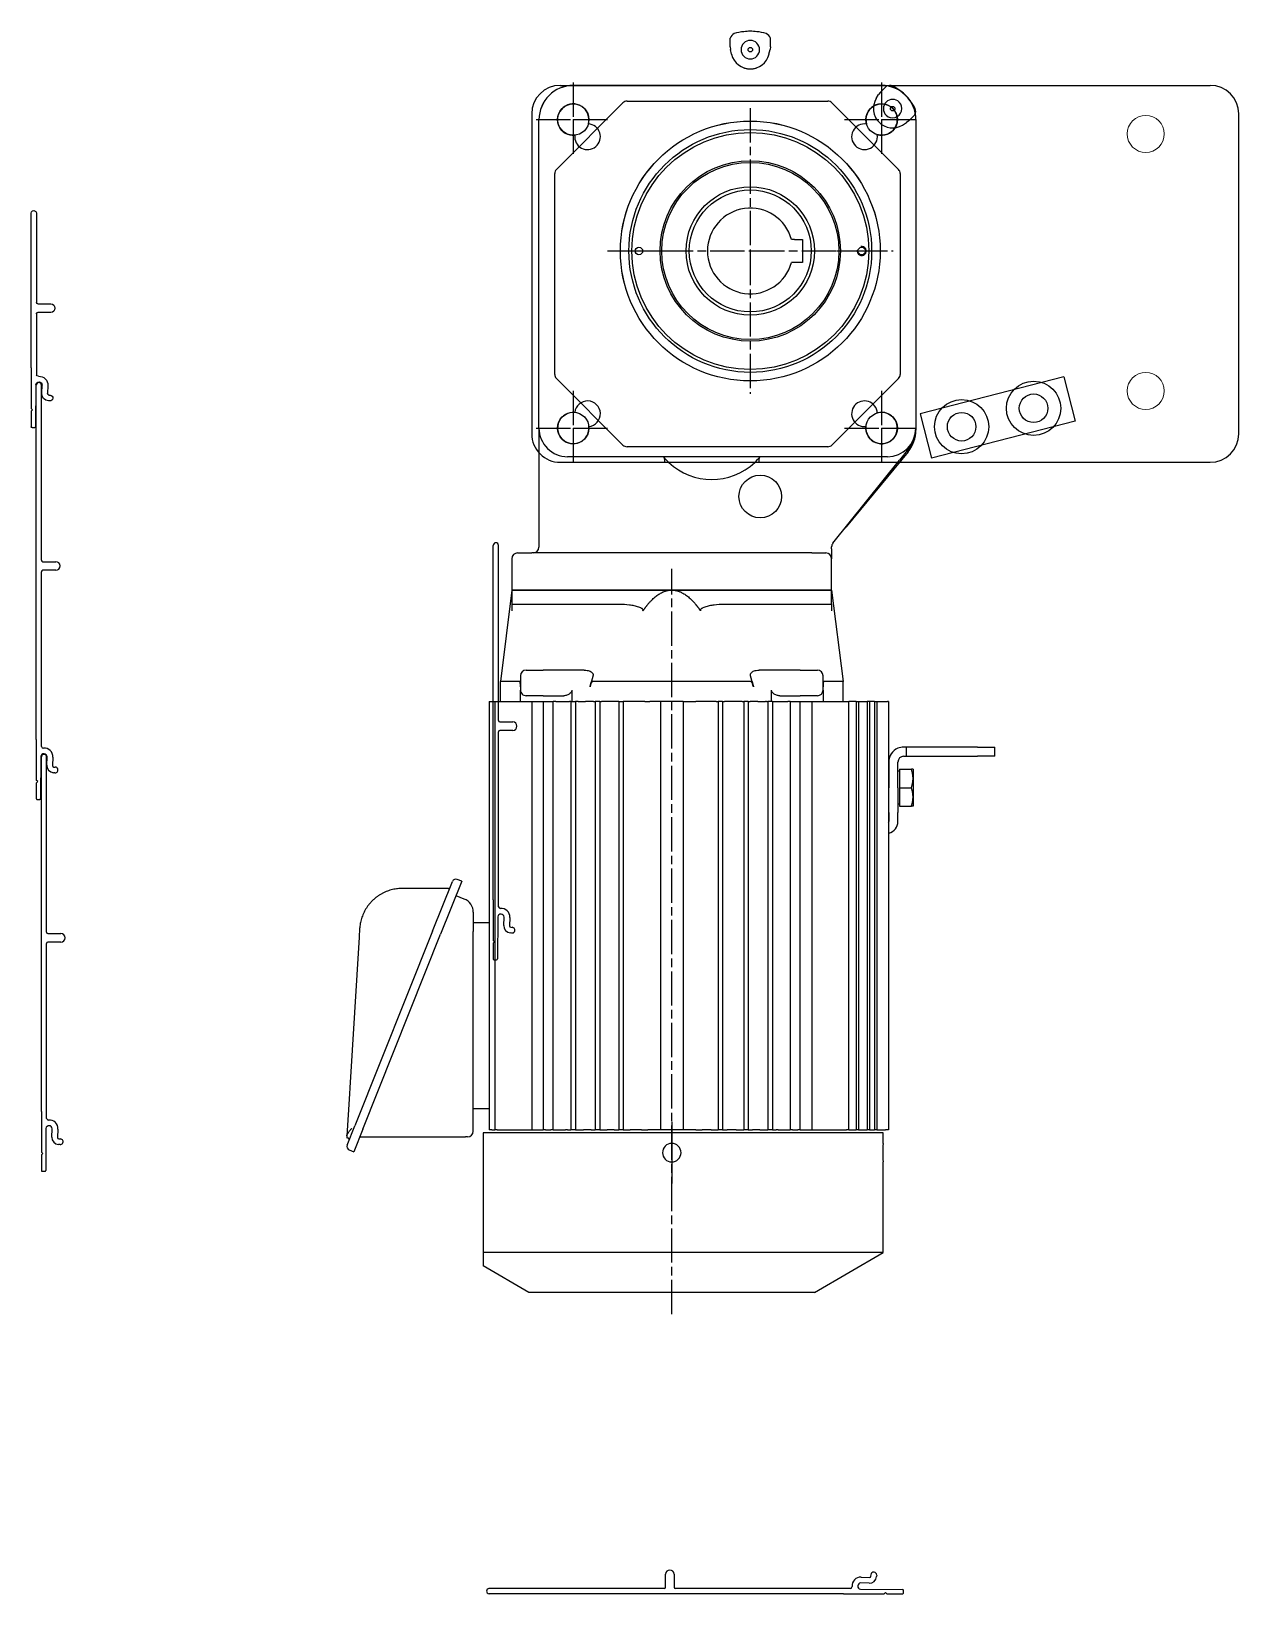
# Model space of a CAD drawing. Header units: millimetres. Extents: x 150937 to 394412, y 327166 to 584759.
# Drawn here: x 220325 to 220748, y 456789 to 457336 of the extents above; entities that cross this region are included whole.
import ezdxf

# ---------------------------------------------------------------- set-up
doc = ezdxf.new("R2010")
doc.units = ezdxf.units.MM
doc.linetypes.add('AM_ISO08W050', pattern=[18, 12, -1.5, 3, -1.5])
doc.linetypes.add('CENTER', pattern=[50.8, 31.75, -6.35, 6.35, -6.35])
for name, color, linetype in [('AM_4', 3, 'Continuous'), ('AM_7', 4, 'AM_ISO08W050'), ('AM_VIS', 7, 'Continuous'), ('C', 1, 'CENTER')]:
    doc.layers.add(name, color=color, linetype=linetype)
doc.layers.add('LINE', color=7, linetype='Continuous', lineweight=20, plot=False)

# ---------------------------------------------------------------- blocks, each defined once
blk = doc.blocks.new('sff')
at = {"layer": 'C', "color": 1, "linetype": 'ByBlock', "ltscale": 1.6}
for p, q in [((-35247.79, 14115.98), (-35247.79, 14118.95)), ((-35233.68, 14115.98), (-35233.68, 14118.95)), ((-35247.79, 14115.98), (-35247.69, 14114.95)), ((-35247.29, 14113.33), (-35247.69, 14114.95)), ((-35234.18, 14113.33), (-35233.78, 14114.95)), ((-35233.68, 14115.98), (-35233.78, 14114.95))]:
    blk.add_line(p, q, dxfattribs=at)
blk.add_circle((-35240.73, 14114.95), 0.797, dxfattribs=at)
blk.add_circle((-35240.73, 14114.95), 0.797, dxfattribs=at)
for centre, radius, start, end in [((-35245, 14117.9), 2.98, 116.756, 159.2929), ((-35242.05, 14108.1), 13.17, 94.1932, 109.025), ((-35240.73, 14114.95), 3.25, 90, 270), ((-35240.68, 14103.44), 17.95, 90.1742, 97.4212), ((-35240.79, 14103.44), 17.95, 82.5788, 89.8258), ((-35240.73, 14114.95), 3.25, 270, 90), ((-35239.42, 14108.1), 13.17, 70.975, 85.8068), ((-35236.46, 14117.9), 2.98, 20.7071, 63.244), ((-35240.73, 14114.95), 6.75, 193.8838, 270), ((-35240.73, 14114.95), 6.75, 270, 346.1162), ((-35240.73, 14115.15), 6.94, 252.4886, 253.7735), ((-35240.73, 14115.15), 6.94, 253.7735, 270), ((-35240.73, 14115.15), 6.94, 270, 286.2265), ((-35240.73, 14115.15), 6.94, 286.2265, 287.5114)]:
    blk.add_arc(centre, radius, start, end, dxfattribs=at)
blk = doc.blocks.new('wefw')
at = {"color": 1}
for p, q in [((-33333.74, 13964.4), (-33333.74, 13980.4)), ((-33333.74, 13980.4), (-33281.74, 13980.4)), ((-33281.74, 13964.4), (-33281.74, 13980.4)), ((-33333.74, 13964.4), (-33281.74, 13964.4))]:
    blk.add_line(p, q, dxfattribs=at)
at = {"color": 5}
for centre in [(-33320.74, 13972.4), (-33294.74, 13972.4)]:
    blk.add_circle(centre, 9.5, dxfattribs=at)
at = {"color": 2}
for centre in [(-33320.74, 13972.4), (-33294.74, 13972.4)]:
    blk.add_circle(centre, 5, dxfattribs=at)
blk = doc.blocks.new('sddcccc')
at = {"ltscale": 0.5}
for p, q in [((-32118.67, 13914.96), (-32118.67, 13914.07)), ((-32103.62, 13913.68), (-32118.38, 13913.77)), ((-32112.91, 13915.27), (-32118.37, 13915.27)), ((-32112.91, 13915.27), (-32112.4, 13914.78)), ((-32112.4, 13914.78), (-32111.95, 13915.27)), ((-32097.67, 13915.27), (-32111.95, 13915.27)), ((-32097.67, 13915.27), (-31973.58, 13915.27)), ((-32109.32, 13908.74), (-32109.29, 13909.24)), ((-32107.3, 13909.12), (-32107.33, 13908.62)), ((-32103.87, 13909.48), (-32106.77, 13909.59)), ((-32106.65, 13911.59), (-32103.75, 13911.48)), ((-32100.15, 13913.46), (-32038.91, 13913.46)), ((-32038.41, 13908.46), (-32038.41, 13912.96)), ((-32035.41, 13912.96), (-32035.41, 13908.46)), ((-32034.91, 13913.46), (-31973.49, 13913.46))]:
    blk.add_line(p, q, dxfattribs=at)
for centre, radius, start, end in [((-32118.37, 13914.97), 0.3, 90, 181.1562), ((-32118.37, 13914.07), 0.3, 180, 269.6714), ((-32103.79, 13912.59), 1.11, 272.013, 81.2865), ((-31973.58, 13914.36), 0.907, 270, 89.9975), ((-32108.32, 13908.68), 1, 176.6098, 356.6098), ((-32106.8, 13909.09), 2.5, 86.6098, 176.6098), ((-32106.8, 13909.09), 0.5, 86.6098, 176.6098), ((-32103.69, 13912.48), 3, 266.6098, 4.823), ((-32099.81, 13912.63), 0.901, 112.3286, 173.6078), ((-32038.91, 13912.96), 0.5, 0, 90), ((-32036.91, 13908.46), 1.5, 180, 0), ((-32034.91, 13912.96), 0.5, 90, 180)]:
    blk.add_arc(centre, radius, start, end, dxfattribs=at)
blk = doc.blocks.new('fqwf')
for p, q in [((-32369.46, 14024.51), (-32369.43, 14024.01)), ((-32367.43, 14024.12), (-32367.46, 14024.62)), ((-32364.01, 14023.77), (-32366.9, 14023.65)), ((-32338.46, 14024.79), (-32338.46, 14020.29)), ((-32335.46, 14020.29), (-32335.46, 14024.79)), ((-32378.81, 14018.28), (-32378.81, 14019.18)), ((-32363.76, 14019.57), (-32378.51, 14019.48)), ((-32373.04, 14017.98), (-32378.51, 14017.98)), ((-32373.04, 14017.98), (-32372.54, 14018.46)), ((-32372.54, 14018.46), (-32372.08, 14017.98)), ((-32357.81, 14017.98), (-32372.08, 14017.98)), ((-32366.78, 14021.66), (-32363.89, 14021.77)), ((-32338.96, 14019.79), (-32360.29, 14019.79)), ((-32357.81, 14017.98), (-32303.73, 14017.98)), ((-32303.81, 14019.79), (-32334.96, 14019.79))]:
    blk.add_line(p, q)
for centre, radius, start, end in [((-32368.46, 14024.56), 1, 3.3902, 183.3902), ((-32366.93, 14024.15), 2.5, 183.3902, 273.3902), ((-32366.93, 14024.15), 0.5, 183.3902, 273.3902), ((-32363.83, 14020.77), 3, 355.177, 93.3902), ((-32336.96, 14024.79), 1.5, 0, 180), ((-32378.51, 14019.18), 0.3, 90.3286, 180), ((-32378.51, 14018.28), 0.3, 178.8438, 270), ((-32363.93, 14020.66), 1.11, 278.7135, 87.987), ((-32359.94, 14020.62), 0.901, 186.3922, 247.6714), ((-32338.96, 14020.29), 0.5, 270, 0), ((-32334.96, 14020.29), 0.5, 180, 270), ((-32303.73, 14018.88), 0.907, 270.0025, 95.5757)]:
    blk.add_arc(centre, radius, start, end)
blk = doc.blocks.new('fddvess')
at = {"color": 4}
for p, q in [((-33698.21, 20395.95), (-33810.21, 20395.95)), ((-33820.21, 20158.33), (-33820.21, 20385.95)), ((-33688.21, 20158.33), (-33688.21, 20385.95)), ((-33810.21, 20148.33), (-33698.21, 20148.33))]:
    blk.add_line(p, q, dxfattribs=at)
blk.add_circle((-33762.21, 20224.88), 45.5, dxfattribs=at)
for centre, radius, start, end in [((-33810.21, 20385.95), 10, 90, 180), ((-33698.21, 20385.95), 10, 0, 90), ((-33808.21, 20270.88), 5.5, 343.5349, 286.4651), ((-33700.21, 20270.88), 5.5, 264.4617, 195.9271), ((-33802.21, 20264.88), 4.5, 170.7216, 99.2784), ((-33705.21, 20264.88), 4.5, 93.6804, 6.7084), ((-33808.21, 20162.88), 5.5, 74.0729, 5.5383), ((-33802.21, 20167.88), 4.5, 263.2916, 176.3196), ((-33705.21, 20167.88), 4.5, 6.0576, 263.9424), ((-33700.21, 20162.88), 5.5, 174.5212, 95.4788), ((-33810.21, 20158.33), 10, 180, 270), ((-33698.21, 20158.33), 10, 270, 0)]:
    blk.add_arc(centre, radius, start, end, dxfattribs=at)
at = {"layer": 'LINE', "color": 4}
for centre in [(-33803.21, 20363.38), (-33713.21, 20363.38)]:
    blk.add_circle(centre, 6.5, dxfattribs=at)
blk = doc.blocks.new('akk')
at = {"layer": 'AM_4'}
blk.add_arc((4724.37, -9121.9), 1.59, 260, 190, dxfattribs=at)
at = {"layer": 'AM_7'}
for p, q in [((4678.37, -9114.9), (4678.37, -9101.9)), ((4786.37, -9114.9), (4786.37, -9101.9)), ((4665.37, -9114.9), (4678.37, -9114.9)), ((4678.37, -9127.9), (4678.37, -9114.9)), ((4678.37, -9114.9), (4691.37, -9114.9)), ((4678.37, -9114.9), (4678.37, -9114.9)), ((4678.37, -9114.9), (4678.37, -9114.9)), ((4724.37, -9160.9), (4724.37, -9110.9)), ((4724.37, -9121.9), (4724.37, -9113.1)), ((4773.37, -9114.9), (4786.37, -9114.9)), ((4786.37, -9127.9), (4786.37, -9114.9)), ((4786.37, -9114.9), (4799.37, -9114.9)), ((4786.37, -9114.9), (4786.37, -9114.9)), ((4786.37, -9114.9), (4786.37, -9114.9)), ((4724.37, -9130.7), (4724.37, -9121.9)), ((4724.37, -9121.9), (4724.37, -9121.9)), ((4724.37, -9121.9), (4724.37, -9121.9)), ((4674.37, -9160.9), (4724.37, -9160.9)), ((4724.37, -9210.9), (4724.37, -9160.9)), ((4724.37, -9160.9), (4774.37, -9160.9)), ((4724.37, -9160.9), (4724.37, -9160.9)), ((4724.37, -9160.9), (4724.37, -9160.9)), ((4724.37, -9199.9), (4724.37, -9191.1)), ((5096.62, -9188.4), (4835.62, -9188.4)), ((5029.37, -9188.4), (5040.12, -9188.4)), ((5040.12, -9188.4), (5050.87, -9188.4)), ((5040.12, -9188.4), (5040.12, -9188.4)), ((5040.12, -9188.4), (5040.12, -9188.4)), ((4724.37, -9208.7), (4724.37, -9199.9)), ((4724.37, -9199.9), (4724.37, -9199.9)), ((4724.37, -9199.9), (4724.37, -9199.9)), ((4678.37, -9222.9), (4678.37, -9209.9)), ((4786.37, -9222.9), (4786.37, -9209.9)), ((4665.37, -9222.9), (4678.37, -9222.9)), ((4678.37, -9235.9), (4678.37, -9222.9)), ((4678.37, -9222.9), (4691.37, -9222.9)), ((4678.37, -9222.9), (4678.37, -9222.9)), ((4678.37, -9222.9), (4678.37, -9222.9)), ((4773.37, -9222.9), (4786.37, -9222.9)), ((4786.37, -9235.9), (4786.37, -9222.9)), ((4786.37, -9222.9), (4799.37, -9222.9)), ((4786.37, -9222.9), (4786.37, -9222.9)), ((4786.37, -9222.9), (4786.37, -9222.9))]:
    blk.add_line(p, q, dxfattribs=at)
at = {"layer": 'AM_VIS'}
for p, q in [((4901.32, -9075.2), (4898.12, -9075.2)), ((4898.12, -9078), (4898.12, -9075.2)), ((4901.32, -9075.2), (4901.32, -9078)), ((4898.12, -9081.29), (4898.12, -9078)), ((4898.12, -9081.29), (4898.12, -9106.21)), ((4901.32, -9078), (4901.32, -9081.29)), ((4901.32, -9106.21), (4901.32, -9081.29)), ((4678.37, -9102.9), (4678.42, -9102.9)), ((4678.42, -9102.9), (4786.42, -9102.9)), ((4786.42, -9102.9), (4787.07, -9102.9)), ((4905.82, -9103.9), (4918.82, -9103.9)), ((4905.82, -9103.9), (4905.82, -9104.48)), ((4918.82, -9103.9), (4918.82, -9104.48)), ((4672.5, -9132.31), (4695.83, -9108.99)), ((4697.25, -9108.4), (4767.59, -9108.4)), ((4769, -9108.99), (4792.33, -9132.31)), ((4793.7, -9105.53), (4797.65, -9108.69)), ((4794.7, -9105.64), (4821, -9127.3)), ((4826.74, -9131.96), (4797.65, -9108.69)), ((4901.32, -9106.21), (4898.12, -9106.21)), ((4898.12, -9106.21), (4898.12, -9107.2)), ((4901.32, -9107.2), (4901.32, -9106.21)), ((4912.32, -9109.2), (4903.32, -9109.2)), ((4905.82, -9108.6), (4905.82, -9104.48)), ((4905.82, -9108.6), (4912.32, -9108.6)), ((4906.5, -9108.6), (4906.5, -9109.2)), ((4912.32, -9108.6), (4912.32, -9104.48)), ((4912.32, -9108.6), (4918.82, -9108.6)), ((4912.32, -9109.2), (4920.98, -9109.2)), ((4918.13, -9108.6), (4918.13, -9109.2)), ((4918.82, -9108.6), (4918.82, -9104.48)), ((4923.58, -9109.2), (4920.98, -9109.2)), ((4924.12, -9109.2), (4923.58, -9109.2)), ((4666.37, -9222.9), (4666.37, -9114.9)), ((4666.42, -9222.9), (4666.42, -9114.9)), ((4796.42, -9112.9), (4796.42, -9224.9)), ((4882.12, -9112.51), (5032.12, -9112.51)), ((4882.12, -9112.51), (4882.12, -9112.79)), ((4882.12, -9113.53), (4882.12, -9112.79)), ((4882.12, -9116.59), (4882.12, -9113.53)), ((4903.32, -9112.4), (4912.32, -9112.4)), ((4908.32, -9112.4), (4908.32, -9112.51)), ((4920.98, -9112.4), (4912.32, -9112.4)), ((4916.32, -9112.4), (4916.32, -9112.51)), ((4920.98, -9112.4), (4923.58, -9112.4)), ((4923.58, -9112.4), (4924.12, -9112.4)), ((5032.12, -9112.51), (5032.12, -9112.79)), ((5032.12, -9112.79), (5032.12, -9113.53)), ((5032.12, -9116.59), (5032.12, -9113.53)), ((5033.12, -9114.4), (5033.12, -9254.4)), ((5036.87, -9114.4), (5033.12, -9114.4)), ((5075.12, -9114.4), (5043.37, -9114.4)), ((5075.12, -9114.4), (5075.12, -9254.4)), ((5089.12, -9138.4), (5075.12, -9114.4)), ((4882.12, -9116.59), (5032.12, -9116.59)), ((4882.12, -9117.39), (4882.12, -9116.59)), ((4882.12, -9117.39), (5032.12, -9117.39)), ((4882.12, -9117.39), (4882.12, -9119.17)), ((4882.12, -9119.17), (5032.12, -9119.17)), ((4882.12, -9119.17), (4882.12, -9119.92)), ((4882.12, -9119.92), (5032.12, -9119.92)), ((4882.12, -9123.04), (4882.12, -9119.92)), ((5032.12, -9116.59), (5032.12, -9117.39)), ((5032.12, -9119.17), (5032.12, -9117.39)), ((5032.12, -9119.17), (5032.12, -9119.92)), ((5032.12, -9123.04), (5032.12, -9119.92)), ((4882.12, -9123.04), (5032.12, -9123.04)), ((4882.12, -9123.84), (4882.12, -9123.04)), ((4882.12, -9123.84), (5032.12, -9123.84)), ((4882.12, -9123.84), (4882.12, -9126.4)), ((5032.12, -9123.04), (5032.12, -9123.84)), ((5032.12, -9126.4), (5032.12, -9123.84)), ((4843.12, -9132.4), (4875.12, -9128.4)), ((4882.12, -9128.4), (4875.12, -9128.4)), ((4875.12, -9128.4), (4875.12, -9135.17)), ((5032.12, -9126.4), (4882.12, -9126.4)), ((4882.12, -9127.2), (4882.12, -9126.4)), ((4882.12, -9139.34), (4882.12, -9127.2)), ((5032.12, -9126.4), (5032.12, -9127.2)), ((5032.12, -9139.34), (5032.12, -9127.2)), ((4671.92, -9204.07), (4671.92, -9133.73)), ((4792.92, -9133.73), (4792.92, -9204.07)), ((4828.65, -9132.4), (4827.99, -9132.4)), ((4828.65, -9132.4), (4832.12, -9132.4)), ((4830.12, -9139.4), (4830.12, -9134.4)), ((4843.12, -9132.4), (4832.12, -9132.4)), ((4848.12, -9132.4), (4843.12, -9132.4)), ((4843.12, -9139.4), (4843.12, -9132.4)), ((4843.12, -9132.4), (4843.12, -9139.4)), ((4848.12, -9132.4), (4848.12, -9139.4)), ((4848.12, -9132.4), (4850.37, -9132.4)), ((4878.12, -9135.4), (4873.12, -9135.4)), ((4878.12, -9135.4), (4882.12, -9135.4)), ((4830.12, -9139.4), (4830.12, -9237.4)), ((4843.12, -9139.4), (4843.12, -9188.4)), ((4843.12, -9237.4), (4843.12, -9139.4)), ((4848.12, -9139.4), (4848.12, -9170.18)), ((4871.12, -9143.4), (4871.12, -9137.4)), ((4880.12, -9137.4), (4880.12, -9143.4)), ((4882.12, -9139.34), (5032.12, -9139.34)), ((4882.12, -9141.21), (4882.12, -9139.34)), ((4882.12, -9143.4), (4882.12, -9141.21)), ((5032.12, -9143.4), (5032.12, -9139.34)), ((5089.12, -9138.4), (5089.12, -9188.4)), ((4720.37, -9142.6), (4728.37, -9142.6)), ((4720.37, -9145.41), (4720.37, -9142.6)), ((4720.37, -9145.41), (4720.37, -9146.44)), ((4728.37, -9142.6), (4728.37, -9145.41)), ((4728.37, -9145.41), (4728.37, -9146.44)), ((4871.12, -9143.4), (4871.12, -9157.75)), ((4880.12, -9150.57), (4880.12, -9143.4)), ((5032.12, -9143.4), (4882.12, -9143.4)), ((4882.12, -9144.2), (4882.12, -9143.4)), ((4882.12, -9146.1), (4882.12, -9144.2)), ((4882.12, -9146.9), (4882.12, -9146.1)), ((4882.12, -9146.9), (5032.12, -9146.9)), ((4882.12, -9146.9), (4882.12, -9147.78)), ((4882.12, -9148.72), (4882.12, -9147.78)), ((5032.12, -9143.4), (5032.12, -9144.2)), ((5032.12, -9146.1), (5032.12, -9144.2)), ((5032.12, -9146.1), (5032.12, -9146.9)), ((5032.12, -9147.78), (5032.12, -9146.9)), ((5032.12, -9149.88), (5032.12, -9147.78)), ((4882.12, -9153.43), (4878.12, -9153.43)), ((4882.12, -9152.54), (4882.12, -9148.72)), ((4882.12, -9153.11), (4882.12, -9152.54)), ((4882.12, -9153.11), (5032.12, -9153.11)), ((4882.12, -9153.11), (4882.12, -9154.7)), ((5032.12, -9151.19), (5032.12, -9149.88)), ((5032.12, -9151.19), (5032.12, -9151.83)), ((5032.12, -9152.43), (5032.12, -9151.83)), ((5032.12, -9153.11), (5032.12, -9152.43)), ((5032.12, -9153.11), (5032.12, -9154.7)), ((4882.12, -9154.7), (5032.12, -9154.7)), ((4882.12, -9155.27), (4882.12, -9154.7)), ((4882.12, -9155.27), (4882.12, -9155.57)), ((4882.12, -9158.2), (4882.12, -9155.57)), ((4882.12, -9158.2), (4882.12, -9160.14)), ((5032.12, -9155.27), (5032.12, -9154.7)), ((5032.12, -9157.52), (5032.12, -9155.27)), ((5032.12, -9157.52), (5032.12, -9160.14)), ((4875.12, -9160.71), (4875.12, -9216.1)), ((4882.12, -9160.14), (4882.12, -9160.94)), ((4882.12, -9161.6), (4882.12, -9160.94)), ((4882.12, -9161.6), (5032.12, -9161.6)), ((4882.12, -9161.6), (4882.12, -9163.2)), ((4882.12, -9163.2), (5032.12, -9163.2)), ((4882.12, -9163.78), (4882.12, -9163.2)), ((4882.12, -9163.78), (4882.12, -9165.83)), ((5032.12, -9160.94), (5032.12, -9160.14)), ((5032.12, -9161.6), (5032.12, -9160.94)), ((5032.12, -9161.6), (5032.12, -9163.2)), ((5032.12, -9163.78), (5032.12, -9163.2)), ((5032.12, -9165.83), (5032.12, -9163.78)), ((4882.12, -9165.83), (4882.12, -9168.94)), ((4882.12, -9168.94), (4882.12, -9169.96)), ((5032.12, -9165.83), (5032.12, -9168.94)), ((5032.12, -9169.96), (5032.12, -9168.94)), ((4882.12, -9170.6), (4882.12, -9169.96)), ((4882.12, -9170.6), (5032.12, -9170.6)), ((4882.12, -9170.6), (4882.12, -9172.2)), ((4882.12, -9172.2), (5032.12, -9172.2)), ((4882.12, -9172.8), (4882.12, -9172.2)), ((4882.12, -9172.8), (4882.12, -9174.63)), ((4882.12, -9174.63), (4882.12, -9177.75)), ((5032.12, -9170.6), (5032.12, -9169.96)), ((5032.12, -9170.6), (5032.12, -9172.2)), ((5032.12, -9172.8), (5032.12, -9172.2)), ((5032.12, -9174.63), (5032.12, -9172.8)), ((5032.12, -9174.63), (5032.12, -9177.75)), ((4882.12, -9177.75), (4882.12, -9178.99)), ((4882.12, -9178.99), (4882.12, -9179.97)), ((4882.12, -9180.68), (4882.12, -9179.97)), ((4882.12, -9184.4), (4882.12, -9180.68)), ((5032.12, -9178.99), (5032.12, -9177.75)), ((5032.12, -9179.97), (5032.12, -9178.99)), ((5032.12, -9179.97), (5032.12, -9180.68)), ((5032.12, -9180.68), (5032.12, -9184.4)), ((4882.12, -9184.4), (5032.12, -9184.4)), ((4882.12, -9184.4), (4882.12, -9192.4)), ((5032.12, -9184.4), (5032.12, -9192.4)), ((4843.12, -9188.4), (4843.12, -9237.4)), ((5089.12, -9188.4), (5089.12, -9238.4)), ((4882.12, -9192.4), (5032.12, -9192.4)), ((4882.12, -9192.4), (4882.12, -9196.12)), ((4882.12, -9196.83), (4882.12, -9196.12)), ((4882.12, -9197.81), (4882.12, -9196.83)), ((5032.12, -9192.4), (5032.12, -9196.12)), ((5032.12, -9196.12), (5032.12, -9196.83)), ((5032.12, -9197.81), (5032.12, -9196.83)), ((4882.12, -9197.81), (4882.12, -9199.05)), ((4882.12, -9199.05), (4882.12, -9202.93)), ((5032.12, -9199.05), (5032.12, -9197.81)), ((5032.12, -9199.05), (5032.12, -9202.93)), ((4695.83, -9228.81), (4672.5, -9205.49)), ((4792.33, -9205.49), (4769, -9228.81)), ((4848.12, -9206.62), (4848.12, -9237.4)), ((4882.12, -9202.93), (4882.12, -9204.78)), ((4882.12, -9204.78), (4882.12, -9205.4)), ((4882.12, -9205.4), (5032.12, -9205.4)), ((4882.12, -9206.98), (4882.12, -9205.4)), ((4882.12, -9206.98), (5032.12, -9206.98)), ((4882.12, -9206.98), (4882.12, -9207.62)), ((4882.12, -9207.62), (4882.12, -9208.62)), ((5032.12, -9204.78), (5032.12, -9202.93)), ((5032.12, -9205.4), (5032.12, -9204.78)), ((5032.12, -9205.4), (5032.12, -9206.98)), ((5032.12, -9207.62), (5032.12, -9206.98)), ((5032.12, -9208.62), (5032.12, -9207.62)), ((4882.12, -9208.62), (4882.12, -9210.97)), ((4882.12, -9210.97), (4882.12, -9213.02)), ((4882.12, -9213.6), (4882.12, -9213.02)), ((4882.12, -9213.6), (5032.12, -9213.6)), ((4882.12, -9213.6), (4882.12, -9215.2)), ((5032.12, -9208.62), (5032.12, -9210.97)), ((5032.12, -9213.02), (5032.12, -9210.97)), ((5032.12, -9213.6), (5032.12, -9213.02)), ((5032.12, -9213.6), (5032.12, -9215.2)), ((4871.12, -9219.05), (4871.12, -9233.4)), ((4882.12, -9215.2), (5032.12, -9215.2)), ((4882.12, -9215.86), (4882.12, -9215.2)), ((4882.12, -9215.86), (4882.12, -9216.66)), ((4882.12, -9216.66), (4882.12, -9218.6)), ((4882.12, -9221.23), (4882.12, -9218.6)), ((5032.12, -9215.86), (5032.12, -9215.2)), ((5032.12, -9216.66), (5032.12, -9215.86)), ((5032.12, -9216.66), (5032.12, -9219.28)), ((4878.12, -9223.38), (4882.12, -9223.38)), ((4882.12, -9221.23), (4882.12, -9221.53)), ((4882.12, -9221.53), (4882.12, -9222.1)), ((4882.12, -9222.1), (5032.12, -9222.1)), ((4882.12, -9223.7), (4882.12, -9222.1)), ((4882.12, -9223.7), (5032.12, -9223.7)), ((4882.12, -9223.7), (4882.12, -9224.26)), ((4882.12, -9228.08), (4882.12, -9224.26)), ((5032.12, -9221.53), (5032.12, -9219.28)), ((5032.12, -9222.1), (5032.12, -9221.53)), ((5032.12, -9222.1), (5032.12, -9223.7)), ((5032.12, -9224.37), (5032.12, -9223.7)), ((5032.12, -9224.97), (5032.12, -9224.37)), ((4767.59, -9229.4), (4697.25, -9229.4)), ((4880.12, -9233.4), (4880.12, -9226.23)), ((4882.12, -9229.02), (4882.12, -9228.08)), ((4882.12, -9229.02), (4882.12, -9229.9)), ((5032.12, -9229.9), (4882.12, -9229.9)), ((4882.12, -9230.7), (4882.12, -9229.9)), ((5032.12, -9224.97), (5032.12, -9225.61)), ((5032.12, -9226.92), (5032.12, -9225.61)), ((5032.12, -9229.02), (5032.12, -9226.92)), ((5032.12, -9229.9), (5032.12, -9229.02)), ((5032.12, -9229.9), (5032.12, -9230.7)), ((4678.42, -9234.9), (4678.37, -9234.9)), ((4786.42, -9234.9), (4678.42, -9234.9)), ((4786.42, -9234.9), (4793.05, -9234.9)), ((4793.05, -9234.9), (4828.12, -9234.9)), ((4871.12, -9239.4), (4871.12, -9233.4)), ((4880.12, -9233.4), (4880.12, -9239.4)), ((4882.12, -9232.6), (4882.12, -9230.7)), ((4882.12, -9233.4), (4882.12, -9232.6)), ((4882.12, -9233.4), (5032.12, -9233.4)), ((4882.12, -9235.59), (4882.12, -9233.4)), ((5032.12, -9232.6), (5032.12, -9230.7)), ((5032.12, -9232.6), (5032.12, -9233.4)), ((5032.12, -9237.46), (5032.12, -9233.4)), ((4830.12, -9242.4), (4830.12, -9237.4)), ((4843.12, -9244.4), (4843.12, -9237.4)), ((4843.12, -9237.4), (4843.12, -9244.4)), ((4848.12, -9237.4), (4848.12, -9244.4)), ((4882.12, -9237.46), (4882.12, -9235.59)), ((4882.12, -9249.6), (4882.12, -9237.46)), ((4882.12, -9237.46), (5032.12, -9237.46)), ((5032.12, -9249.6), (5032.12, -9237.46)), ((5089.12, -9238.4), (5079.78, -9254.4)), ((4832.12, -9244.4), (4843.12, -9244.4)), ((4843.12, -9244.4), (4848.12, -9244.4)), ((4843.12, -9244.4), (4875.12, -9248.4)), ((4848.12, -9244.4), (4850.37, -9244.4)), ((4873.12, -9241.4), (4878.12, -9241.4)), ((4875.12, -9241.63), (4875.12, -9248.4)), ((4882.12, -9241.4), (4878.12, -9241.4)), ((4882.12, -9248.4), (4875.12, -9248.4)), ((4882.12, -9250.4), (4882.12, -9249.6)), ((4882.12, -9250.4), (5032.12, -9250.4)), ((4882.12, -9251.4), (4882.12, -9250.4)), ((4882.12, -9252.4), (4882.12, -9251.4)), ((5032.12, -9249.6), (5032.12, -9250.4)), ((5032.12, -9251.4), (5032.12, -9250.4)), ((5032.12, -9251.4), (5032.12, -9252.4)), ((4882.12, -9252.4), (4963.38, -9252.4)), ((4959.62, -9252.4), (4959.62, -9257.9)), ((4963.38, -9252.4), (4967.12, -9252.4)), ((4967.12, -9252.4), (5017.12, -9252.4)), ((5017.12, -9252.4), (5020.86, -9252.4)), ((5020.86, -9252.4), (5032.12, -9252.4)), ((5024.62, -9257.9), (5024.62, -9252.4)), ((5033.12, -9254.4), (5075.12, -9254.4)), ((5075.12, -9254.4), (5079.78, -9254.4)), ((4945.05, -9261.93), (4944.42, -9263.51)), ((4945.05, -9261.93), (4963.63, -9269.35)), ((4951.3, -9261.05), (4950.14, -9263.96)), ((4955.94, -9257.9), (4962.63, -9257.9)), ((4967.12, -9257.9), (4962.63, -9257.9)), ((5017.12, -9257.9), (4967.12, -9257.9)), ((5032.62, -9257.9), (4968.87, -9257.9)), ((5034.62, -9259.9), (5034.62, -9260.68)), ((5034.62, -9297.7), (5034.62, -9260.68)), ((4962.51, -9272.14), (4945.15, -9265.2)), ((4947.65, -9266.61), (4947.58, -9282.66)), ((4962.51, -9272.14), (5030.77, -9299.39)), ((5031.89, -9296.61), (4963.63, -9269.35)), ((4961.65, -9297.7), (4964.65, -9297.89)), ((4964.65, -9297.89), (5017.44, -9301.15)), ((5017.44, -9301.15), (5019.54, -9301.28)), ((5037.46, -9302.06), (5030.77, -9299.39)), ((5031.89, -9296.61), (5039.78, -9299.76)), ((5039.15, -9301.34), (5039.78, -9299.76)), ((5019.54, -9301.28), (5034.23, -9302.19)), ((5034.23, -9302.19), (5034.95, -9302.23)), ((5034.95, -9302.23), (5034.95, -9301.94))]:
    blk.add_line(p, q, dxfattribs=at)
for centre, radius in [((4678.37, -9114.9), 5.5), ((4786.37, -9114.9), 5.5), ((4724.37, -9160.9), 45.5), ((4724.37, -9160.9), 42.5), ((4724.37, -9160.9), 41.5), ((4724.37, -9121.9), 1.3), ((4724.37, -9160.9), 31.58), ((4724.37, -9160.9), 31), ((4724.37, -9160.9), 22.5), ((4724.37, -9160.9), 21.35), ((4810.37, -9157.4), 7.47), ((4724.37, -9199.9), 1.3), ((4678.37, -9222.9), 5.5), ((4786.37, -9222.9), 5.5)]:
    blk.add_circle(centre, radius, dxfattribs=at)
for centre, radius, start, end in [((4678.37, -9114.9), 12, 90, 180), ((4678.42, -9114.9), 12, 90, 180), ((4786.42, -9112.9), 10, 0, 90), ((4787.07, -9114.9), 12, 50.5275, 90), ((4786.21, -9114.9), 12, 51.3402, 78.57), ((4697.25, -9110.4), 2, 90, 135), ((4767.59, -9110.4), 2, 45, 90), ((4903.32, -9107.2), 5.2, 180, 202.6199), ((4903.32, -9107.2), 5.2, 202.6199, 270), ((4903.32, -9107.2), 2, 180, 270), ((4924.12, -9113.4), 4.2, 13.7741, 90), ((4924.12, -9113.4), 1, 63.4653, 90), ((5040.12, -9040.47), 74, 267.4829, 272.5171), ((4813.37, -9136.56), 12, 45.8692, 50.5275), ((4673.92, -9133.73), 2, 135, 180), ((4790.92, -9133.73), 2, 0, 45), ((4827.99, -9130.4), 2, 231.3402, 270), ((4832.12, -9134.4), 2, 90, 180), ((4873.12, -9137.4), 2, 90, 180), ((4878.12, -9137.4), 2, 0, 90), ((4724.37, -9160.9), 15, 105.466, 74.534), ((4782.37, -9174.4), 22, 43.1783, 50.3335), ((4782.37, -9174.4), 22, 316.8217, 43.1783), ((5040.12, -9188.4), 3.25, 0, 180), ((4782.37, -9174.4), 22, 309.6665, 316.8217), ((5040.12, -9188.4), 3.25, 180, 0), ((4673.92, -9204.07), 2, 180, 225), ((4790.92, -9204.07), 2, 315, 0), ((4678.37, -9222.9), 12, 180, 270), ((4678.42, -9222.9), 12, 180, 270), ((4697.25, -9227.4), 2, 225, 270), ((4767.59, -9227.4), 2, 270, 315), ((4786.42, -9224.9), 10, 270, 0), ((4828.12, -9236.9), 2, 0, 90), ((4873.12, -9239.4), 2, 180, 270), ((4878.12, -9239.4), 2, 270, 0), ((4832.12, -9242.4), 2, 180, 270), ((4955.94, -9262.9), 5, 90, 158.2335), ((5032.62, -9259.9), 2, 0, 90), ((4945.63, -9263.99), 1.3, 158.2335, 248.2335), ((4947.05, -9266.61), 0.6, 359.7335, 68.2335), ((5035.55, -9301.94), 0.6, 68.2335, 179.7335), ((5037.94, -9300.85), 1.3, 248.2335, 338.2335)]:
    blk.add_arc(centre, radius, start, end, dxfattribs=at)
for points, weights, degree in [([(4912.32, -9104.48), (4909.07, -9103.4), (4905.82, -9104.48)], [1, 1.15455095302, 1], 2), ([(4918.82, -9104.48), (4915.57, -9103.4), (4912.32, -9104.48)], [1, 1.15455095302, 1], 2), ([(4875.12, -9160.28), (4874.11, -9160.54), (4873.12, -9160.81)], [1.00003720709, 1.00004833342, 1.0000393223], 2), ([(4875.12, -9160.28), (4876.04, -9160.03), (4876.98, -9159.78)], [1.00013658702, 1.00014891198, 1.00014439032], 2), ([(4843.12, -9188.4), (4843.12, -9184.23), (4848.12, -9180.01)], [1, 1.00278629685, 1], 2), ([(4850.37, -9178.29), (4849.14, -9179.15), (4848.12, -9180.01)], [1.00931446186, 1.00921053221, 1.00887388587], 2), ([(4848.12, -9196.79), (4843.12, -9192.57), (4843.12, -9188.4)], [1, 1.00278629685, 1], 2), ([(4848.12, -9196.79), (4849.14, -9197.65), (4850.37, -9198.51)], [1.00887388587, 1.00921053221, 1.00931446186], 2), ([(4873.12, -9215.99), (4874.11, -9216.26), (4875.12, -9216.52)], [1.00003932231, 1.00004833342, 1.00003720709], 2), ([(4876.98, -9217.02), (4876.04, -9216.77), (4875.12, -9216.52)], [1.00014439032, 1.00014891198, 1.00013658702], 2), ([(4947.58, -9282.66), (4947.54, -9291.05), (4953.27, -9297.18), (4961.65, -9297.7)], [1, 0.818004191715, 0.818004191715, 1], 3)]:
    blk.add_rational_spline(points, weights, degree=degree, dxfattribs=at)
blk.add_open_spline([(4928.22, -9112.51), (4928.21, -9112.47), (4928.2, -9112.43), (4928.2, -9112.4)], degree=3, dxfattribs=at)
for points, knots in [([(4875.12, -9135.17), (4875.12, -9135.2), (4875.13, -9135.22), (4875.18, -9135.25), (4875.21, -9135.26), (4875.29, -9135.29), (4875.34, -9135.3), (4875.46, -9135.32), (4875.52, -9135.33), (4875.71, -9135.36), (4875.84, -9135.37), (4876.23, -9135.39), (4876.51, -9135.4), (4876.86, -9135.4), (4876.92, -9135.4), (4876.98, -9135.4)], [7.952214, 7.952214, 7.952214, 7.952214, 8.08843, 8.08843, 8.224645, 8.224645, 8.421587, 8.421587, 8.61853, 8.61853, 9.012415, 9.012415, 9.873917, 9.873917, 10.056688, 10.056688, 10.056688, 10.056688]), ([(4880.12, -9150.57), (4880.12, -9150.93), (4880.06, -9151.32), (4879.82, -9152.09), (4879.63, -9152.46), (4879.23, -9152.93), (4879.05, -9153.1), (4878.72, -9153.29), (4878.61, -9153.34), (4878.37, -9153.41), (4878.24, -9153.43), (4878.12, -9153.43)], [4.020419, 4.020419, 4.020419, 4.020419, 5.368483, 5.368483, 6.716546, 6.716546, 7.471469, 7.471469, 7.848931, 7.848931, 8.226393, 8.226393, 8.226393, 8.226393]), ([(4796.68, -9157.69), (4796.71, -9157.72), (4796.75, -9157.74), (4796.9, -9157.83), (4797.05, -9157.87), (4797.39, -9157.92), (4797.58, -9157.92), (4797.98, -9157.93), (4798.19, -9157.92), (4798.41, -9157.92), (4798.41, -9157.92), (4798.42, -9157.92)], [10.017596, 10.017596, 10.017596, 10.017596, 10.287081, 10.287081, 11.20423, 11.20423, 12.079964, 12.079964, 12.971714, 12.971714, 12.990748, 12.990748, 12.990748, 12.990748]), ([(4873.12, -9160.81), (4873.04, -9160.83), (4872.97, -9160.84), (4872.9, -9160.85), (4872.8, -9160.85), (4872.7, -9160.85), (4872.51, -9160.8), (4872.41, -9160.76), (4872.22, -9160.65), (4872.1, -9160.56), (4871.9, -9160.36), (4871.81, -9160.25), (4871.61, -9159.95), (4871.51, -9159.74), (4871.34, -9159.29), (4871.27, -9159.06), (4871.15, -9158.46), (4871.12, -9158.1), (4871.12, -9157.75)], [-0.217066, -0.217066, -0.217066, -0.217066, 0, 0, 0, 0.286683, 0.286683, 0.573367, 0.573367, 1.009621, 1.009621, 1.445876, 1.445876, 2.232259, 2.232259, 3.018642, 3.018642, 4.187668, 4.187668, 4.187668, 4.187668]), ([(4876.98, -9159.78), (4876.92, -9159.8), (4876.86, -9159.81), (4876.51, -9159.91), (4876.23, -9160), (4875.84, -9160.14), (4875.71, -9160.2), (4875.52, -9160.29), (4875.46, -9160.33), (4875.34, -9160.4), (4875.29, -9160.44), (4875.21, -9160.51), (4875.18, -9160.55), (4875.13, -9160.62), (4875.12, -9160.66), (4875.12, -9160.71)], [5.847741, 5.847741, 5.847741, 5.847741, 6.030512, 6.030512, 6.892014, 6.892014, 7.285899, 7.285899, 7.482841, 7.482841, 7.679784, 7.679784, 7.815999, 7.815999, 7.952214, 7.952214, 7.952214, 7.952214]), ([(4848.12, -9170.18), (4848.12, -9171.24), (4848.2, -9172.4), (4848.44, -9174.12), (4848.54, -9174.69), (4848.71, -9175.52), (4848.78, -9175.79), (4848.92, -9176.32), (4848.99, -9176.58), (4849.15, -9177.05), (4849.24, -9177.29), (4849.39, -9177.63), (4849.45, -9177.74), (4849.57, -9177.96), (4849.64, -9178.05), (4849.74, -9178.18), (4849.78, -9178.21), (4849.85, -9178.28), (4849.89, -9178.31), (4849.96, -9178.34), (4849.99, -9178.35), (4850.05, -9178.37), (4850.09, -9178.37), (4850.15, -9178.37), (4850.18, -9178.37), (4850.24, -9178.35), (4850.27, -9178.34), (4850.32, -9178.31), (4850.34, -9178.3), (4850.37, -9178.29)], [6.101558, 6.101558, 6.101558, 6.101558, 9.280403, 9.280403, 10.869826, 10.869826, 11.664537, 11.664537, 12.459249, 12.459249, 13.151804, 13.151804, 13.498082, 13.498082, 13.844359, 13.844359, 13.981552, 13.981552, 14.118744, 14.118744, 14.208669, 14.208669, 14.298593, 14.298593, 14.388518, 14.388518, 14.478442, 14.478442, 14.552617, 14.552617, 14.552617, 14.552617]), ([(4798.42, -9190.88), (4798.41, -9190.88), (4798.41, -9190.88), (4798.19, -9190.88), (4797.98, -9190.87), (4797.57, -9190.88), (4797.39, -9190.88), (4797.05, -9190.93), (4796.9, -9190.97), (4796.75, -9191.06), (4796.71, -9191.08), (4796.68, -9191.11)], [-0.014609, -0.014609, -0.014609, -0.014609, 0, 0, 0.641803, 0.641803, 1.272621, 1.272621, 1.930517, 1.930517, 2.121598, 2.121598, 2.121598, 2.121598]), ([(4850.37, -9198.51), (4850.34, -9198.5), (4850.32, -9198.49), (4850.27, -9198.46), (4850.24, -9198.45), (4850.18, -9198.43), (4850.15, -9198.43), (4850.09, -9198.43), (4850.05, -9198.43), (4849.99, -9198.45), (4849.96, -9198.46), (4849.89, -9198.5), (4849.85, -9198.52), (4849.78, -9198.59), (4849.74, -9198.62), (4849.64, -9198.75), (4849.57, -9198.85), (4849.45, -9199.06), (4849.39, -9199.17), (4849.24, -9199.51), (4849.15, -9199.75), (4848.99, -9200.22), (4848.92, -9200.48), (4848.78, -9201.01), (4848.71, -9201.28), (4848.54, -9202.11), (4848.44, -9202.68), (4848.2, -9204.4), (4848.12, -9205.56), (4848.12, -9206.62)], [14.04457, 14.04457, 14.04457, 14.04457, 14.118744, 14.118744, 14.208669, 14.208669, 14.298593, 14.298593, 14.388518, 14.388518, 14.478442, 14.478442, 14.615635, 14.615635, 14.752828, 14.752828, 15.099105, 15.099105, 15.445383, 15.445383, 16.137938, 16.137938, 16.932649, 16.932649, 17.72736, 17.72736, 19.316783, 19.316783, 22.495629, 22.495629, 22.495629, 22.495629]), ([(4871.12, -9219.05), (4871.12, -9218.7), (4871.15, -9218.34), (4871.27, -9217.74), (4871.34, -9217.51), (4871.51, -9217.06), (4871.61, -9216.85), (4871.81, -9216.55), (4871.9, -9216.44), (4872.1, -9216.24), (4872.22, -9216.15), (4872.41, -9216.04), (4872.51, -9216), (4872.7, -9215.95), (4872.8, -9215.95), (4872.9, -9215.95), (4872.97, -9215.96), (4873.04, -9215.97), (4873.12, -9215.99)], [-4.187668, -4.187668, -4.187668, -4.187668, -3.018642, -3.018642, -2.232259, -2.232259, -1.445876, -1.445876, -1.009621, -1.009621, -0.573367, -0.573367, -0.286683, -0.286683, 0, 0, 0, 0.217066, 0.217066, 0.217066, 0.217066]), ([(4875.12, -9216.1), (4875.12, -9216.14), (4875.13, -9216.18), (4875.18, -9216.25), (4875.21, -9216.29), (4875.29, -9216.36), (4875.34, -9216.4), (4875.46, -9216.47), (4875.52, -9216.51), (4875.71, -9216.6), (4875.84, -9216.66), (4876.23, -9216.8), (4876.51, -9216.89), (4876.86, -9216.99), (4876.92, -9217), (4876.98, -9217.02)], [7.952214, 7.952214, 7.952214, 7.952214, 8.08843, 8.08843, 8.224645, 8.224645, 8.421587, 8.421587, 8.61853, 8.61853, 9.012415, 9.012415, 9.873917, 9.873917, 10.056688, 10.056688, 10.056688, 10.056688]), ([(4878.12, -9223.38), (4878.24, -9223.38), (4878.37, -9223.39), (4878.61, -9223.46), (4878.72, -9223.51), (4879.05, -9223.7), (4879.23, -9223.87), (4879.63, -9224.34), (4879.82, -9224.71), (4880.06, -9225.48), (4880.12, -9225.87), (4880.12, -9226.23)], [8.226393, 8.226393, 8.226393, 8.226393, 8.603854, 8.603854, 8.981316, 8.981316, 9.736239, 9.736239, 11.084303, 11.084303, 12.432366, 12.432366, 12.432366, 12.432366]), ([(4876.98, -9241.4), (4876.92, -9241.4), (4876.86, -9241.4), (4876.51, -9241.4), (4876.23, -9241.41), (4875.84, -9241.43), (4875.71, -9241.44), (4875.52, -9241.47), (4875.46, -9241.48), (4875.34, -9241.5), (4875.29, -9241.51), (4875.21, -9241.54), (4875.18, -9241.55), (4875.13, -9241.59), (4875.12, -9241.6), (4875.12, -9241.63)], [5.847741, 5.847741, 5.847741, 5.847741, 6.030512, 6.030512, 6.892014, 6.892014, 7.285899, 7.285899, 7.482841, 7.482841, 7.679784, 7.679784, 7.815999, 7.815999, 7.952214, 7.952214, 7.952214, 7.952214]), ([(5034.23, -9302.19), (5034.08, -9302.18), (5033.91, -9302.13), (5033.52, -9301.96), (5033.28, -9301.82), (5032.78, -9301.48), (5032.51, -9301.27), (5032.02, -9300.87), (5031.78, -9300.66), (5031.55, -9300.45), (5031.55, -9300.45), (5031.55, -9300.45)], [0, 0, 0, 0, 0.679898, 0.679898, 1.5537, 1.5537, 2.545344, 2.545344, 3.464459, 3.464459, 3.46771, 3.46771, 3.46771, 3.46771])]:
    blk.add_open_spline(points, degree=3, knots=knots, dxfattribs=at)

msp = doc.modelspace()

# ---------------------------------------------------------------- block references
msp.add_blockref('sff', (255817.614, 443214.951))
for name, p, rotation in [('akk', (229737.781, 461983.779), 270), ('fddvess', (200351.999, 423497.191), 270), ('sff', (235564.914, 422409.515), 314.9999999998524), ('wefw', (184927.165, 462449.73), 194.4023949010088), ('sddcccc', (234242.115, 489186.009), 90), ('sddcccc', (234402.131, 489129.895), 90), ('sddcccc', (234243.893, 489055.8), 90), ('sddcccc', (188511.834, 470704.485), 180)]:
    msp.add_blockref(name, p, dxfattribs=dict(rotation=rotation))
at = {"xscale": -1, "rotation": 270}
msp.add_blockref('fqwf', (206307.089, 489576.354), dxfattribs=at)

doc.saveas('drawing.dxf')
